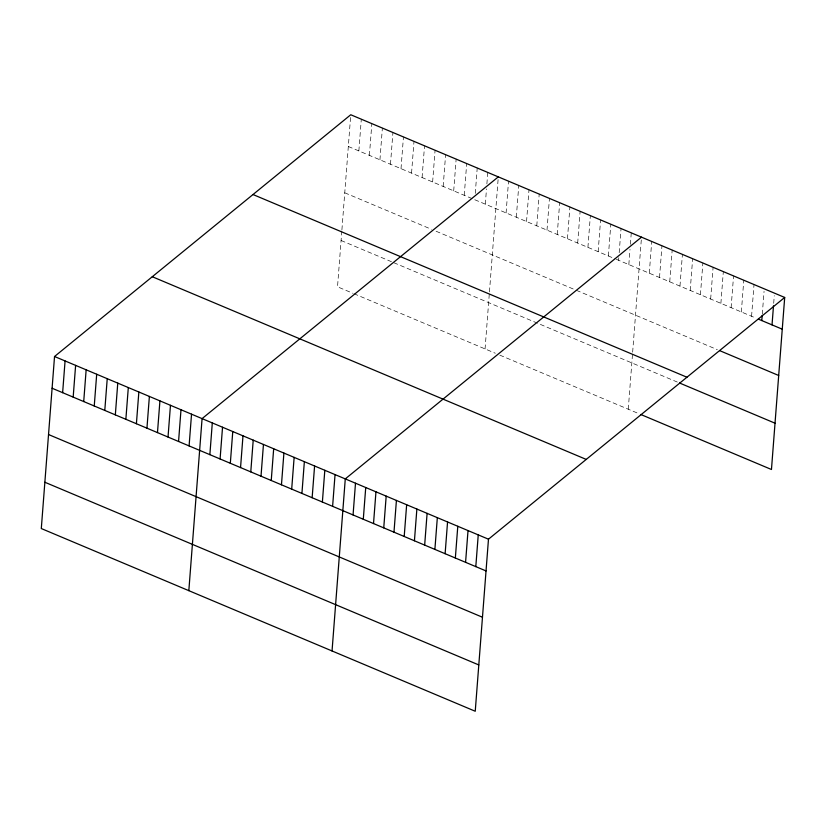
<?xml version="1.0" encoding="UTF-8"?>
<svg xmlns="http://www.w3.org/2000/svg" width="826" height="826" viewBox="0 0 826 826"><rect width="100%" height="100%" fill="white"/><g stroke="black" fill="none" stroke-linecap="round" stroke-linejoin="round"><path stroke-width="0.62" stroke-dasharray="4.13 3.1" d="M341.819 230.96L337.524 286.808L352.743 293.22M341.912 229.773L350.761 114.752M358.856 150.931L361.303 119.192M369.398 155.371L371.845 123.632M379.939 159.8L382.376 128.071M390.471 164.24L392.918 132.501M401.013 168.68L403.46 136.94M411.555 173.109L413.991 141.38M422.086 177.549L424.533 145.81M432.628 181.988L435.075 150.249M443.17 186.428L445.606 154.689M453.701 190.858L456.148 159.129M464.243 195.297L466.69 163.558M475.27 193.387L477.221 167.998M485.316 204.167L486.493 188.937M486.886 183.857L487.763 172.438M485.058 348.923L489.364 293.075M489.457 291.888L498.305 176.867M506.09 212.912L508.527 181.173M516.312 217.217L518.759 185.489M526.544 221.523L528.991 189.794M536.776 225.828L539.213 194.1M546.998 230.134L549.445 198.405M557.23 234.45L559.677 202.711M567.462 238.755L569.899 207.016M577.684 243.061L580.131 211.322M587.916 247.366L590.363 215.627M598.148 251.672L600.585 219.933M608.37 255.977L610.817 224.238M618.602 260.283L618.798 257.743M619.19 252.663L621.049 228.544M628.834 264.588L630.001 249.359M630.393 244.279L631.27 232.849M628.266 409.211L632.561 353.363M632.654 352.175L641.503 237.155M649.288 273.2L651.724 241.471M659.52 277.505L661.956 245.776M669.741 281.811L672.188 250.082M679.974 286.116L682.41 254.387M690.206 290.432L692.642 258.693M700.427 294.737L702.874 262.998M710.659 299.043L713.096 267.304M720.892 303.349L723.328 271.609M731.113 307.654L733.56 275.915M741.345 311.96L743.782 280.22M751.577 316.265L754.014 284.526M762.284 314.221L764.05 291.371M773.694 303.297L774.272 295.677M348.324 146.491L472.441 198.746M474.785 199.737L615.194 258.848M616.33 259.323L756.12 318.175M344.762 192.799L431.409 229.277M436.097 231.249L574.122 289.358M576.393 290.318L717.319 349.646M341.086 240.5L391.441 261.697M393.775 262.689L677.289 382.046M353.92 293.705L495.29 353.229M499.833 355.139L638.488 413.516"/><path stroke-width="1.24" d="M54.537 356.502L41.3 528.547L475.239 711.248L488.476 539.192L784.7 297.453L350.761 114.752L54.537 356.502L488.476 539.192M62.631 392.67L65.078 360.941M73.173 397.11L75.62 365.371M83.715 401.55L86.152 369.811M94.247 405.989L96.694 374.25M104.788 410.419L107.235 378.69M115.33 414.858L117.767 383.119M125.862 419.298L128.309 387.559M136.404 423.728L138.851 391.999M146.945 428.167L149.382 396.428M157.477 432.607L159.924 400.868M168.019 437.047L170.466 405.308M178.561 441.476L180.997 409.748M189.092 445.916L191.539 414.177M188.834 590.662L202.081 418.617L498.305 176.867M209.866 454.661L212.303 422.922M220.088 458.967L222.535 427.228M230.32 463.272L232.767 431.533M240.552 467.578L242.989 435.839M250.774 471.883L253.221 440.144M261.006 476.189L263.453 444.46M271.238 480.495L273.674 448.766M281.459 484.8L283.907 453.071M291.692 489.106L294.139 457.377M301.924 493.411L304.36 461.682M312.145 497.727L314.592 465.988M322.377 502.032L324.814 470.293M332.61 506.338L335.046 474.599M332.042 650.96L345.278 478.904L641.503 237.155M353.063 514.949L355.5 483.21M363.295 519.255L365.732 487.516M373.517 523.56L375.964 491.821M383.749 527.866L386.186 496.127M393.981 532.171L396.418 500.432M404.203 536.477L406.65 504.748M414.435 540.782L416.872 509.053M424.667 545.088L427.104 513.359M434.889 549.393L437.336 517.665M445.121 553.709L447.558 521.97M455.343 558.015L457.79 526.276M465.575 562.32L468.022 530.581M475.807 566.626L478.244 534.887M761.799 320.571L762.192 315.491M772.031 324.876L773.497 305.837M784.7 297.453L771.463 469.498L640.759 414.476M758.392 319.135L782.253 329.182M719.601 350.606L778.691 375.489M253.014 194.533L686.943 377.224M679.561 383.006L775.025 423.191M152.294 276.731L586.233 459.421M52.1 388.241L486.029 570.931M48.538 434.538L482.467 617.228M44.862 482.25L478.801 664.94"/></g></svg>
